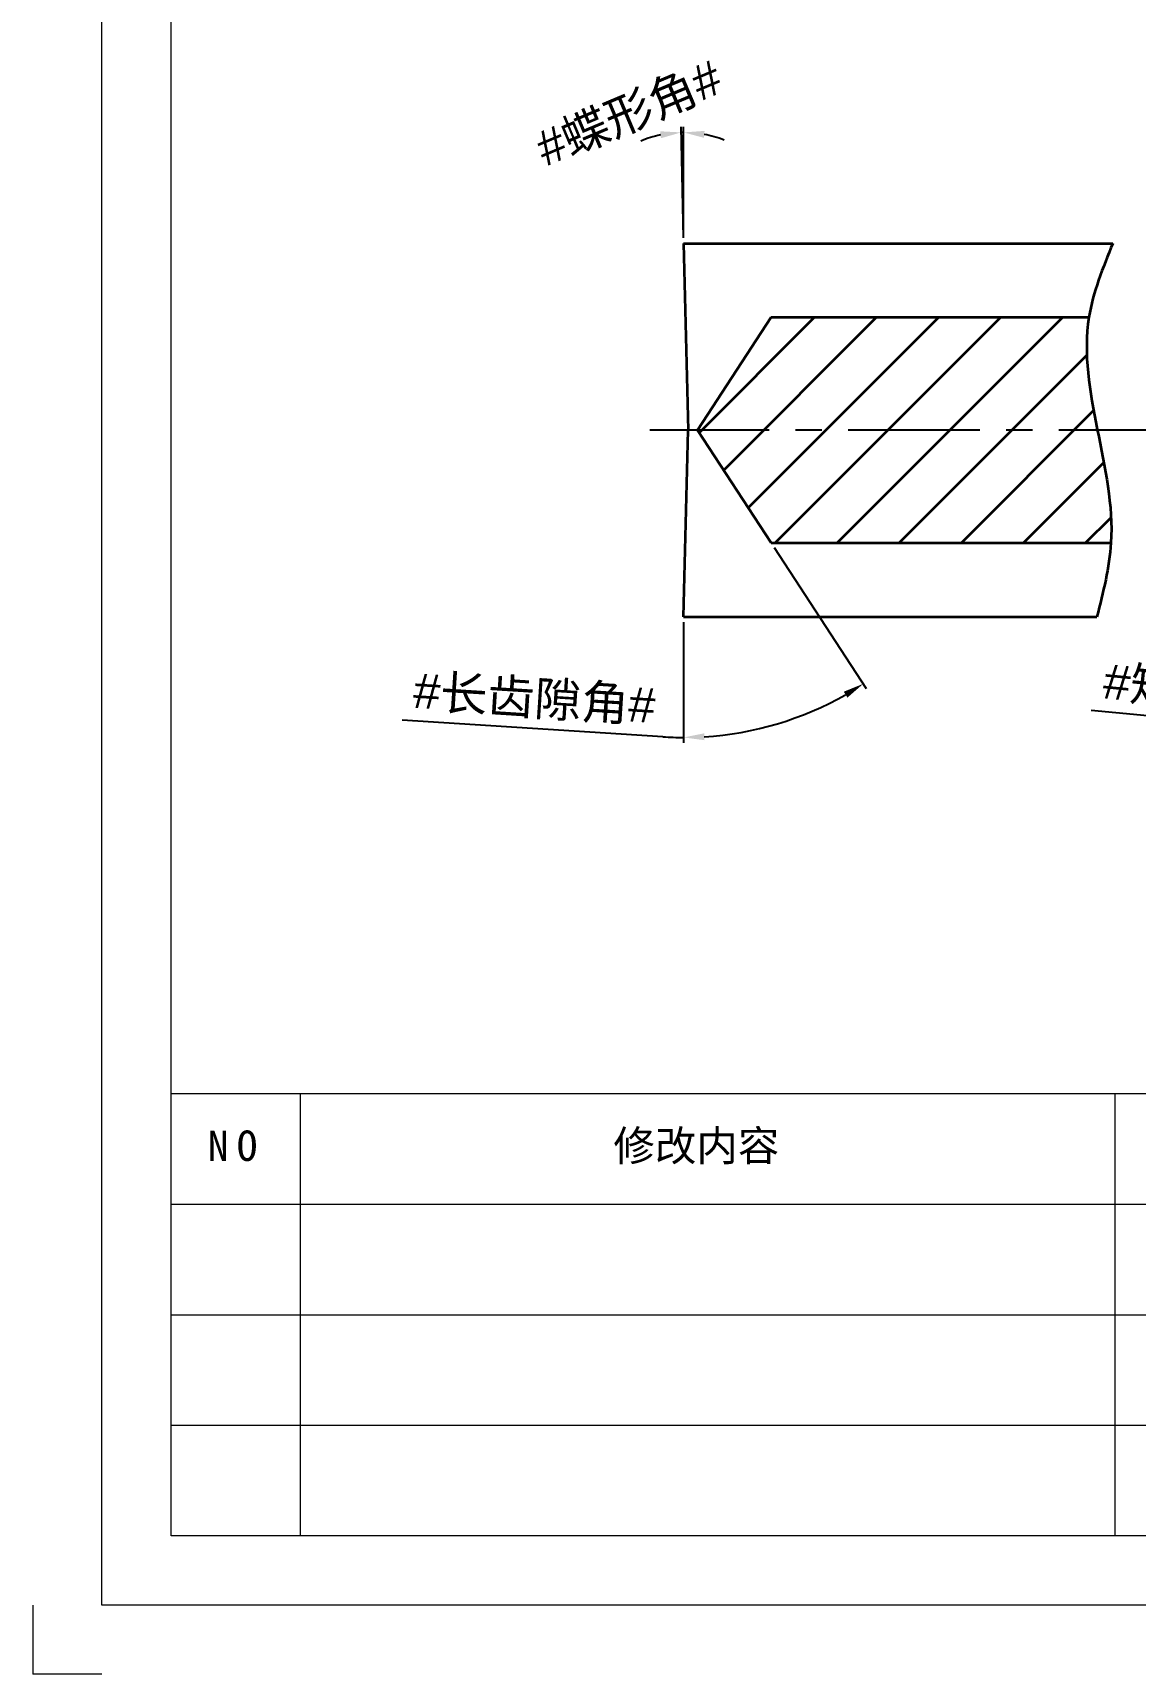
# Model space of a CAD drawing. Header units: inches. Extents: x 0 to 297, y 0 to 210.
# Drawn here: x 0 to 79.7, y 0 to 118.7 of the extents above; entities that cross this region are included whole.
import ezdxf
from ezdxf.enums import TextEntityAlignment as Align

# ---------------------------------------------------------------- set-up
doc = ezdxf.new("R2010")
doc.units = ezdxf.units.IN
doc.header["$MEASUREMENT"] = 0
doc.linetypes.add('CENTER', pattern=[50.8, 31.75, -6.35, 6.35, -6.35])
doc.linetypes.add('JIS_09_08', pattern=[10.75, 8, -0.55, 0.55, -0.55, 0.55, -0.55])
for name, color, linetype in [('中心线', 2, 'JIS_09_08'), ('图框', 7, 'Continuous'), ('标注', 3, 'Continuous')]:
    doc.layers.add(name, color=color, linetype=linetype)
doc.layers.add('轮廓', color=4, linetype='Continuous', lineweight=35)
doc.styles.get("Standard").update_dxf_attribs({"font": 'arial.ttf'})
doc.styles.add('样式 1', font='simsunb.ttf')
doc.dimstyles.new('ISO-25-A', dxfattribs={"dimtxt": 2.5, "dimasz": 1.5, "dimexe": 0.4, "dimexo": 0.4, "dimgap": 0.4, "dimtad": 1, "dimdec": 3, "dimtxsty": 'Standard', "dimcen": 2.5, "dimclrd": 256, "dimclre": 256, "dimclrt": 256, "dimadec": 0, "dimazin": 0, "dimtfac": 1, "dimtdec": 3, "dimtmove": 0, "dimatfit": 3, "dimfxl": 1, "dimarcsym": 0})

# ---------------------------------------------------------------- blocks, each defined once
blk = doc.blocks.new('TYFrame_XT')
at = {"layer": '图框', "lineweight": 9}
for p, q in [((5, 5), (5, 205)), ((10, 10), (10, 200)), ((10, 26), (128.53, 26)), ((10, 18), (104.52, 18)), ((128.53, 10), (10, 10)), ((0, 5), (0, 0)), ((292, 5), (5, 5)), ((5, 0), (0, 0))]:
    blk.add_line(p, q, dxfattribs=at)
at = {"layer": '图框', "color": 0, "lineweight": 9}
for p, q in [((10, 42), (128.53, 42)), ((19.33, 42), (19.33, 10)), ((78.27, 42), (78.27, 10)), ((10, 34), (104.52, 34))]:
    blk.add_line(p, q, dxfattribs=at)
at = {"layer": '图框', "lineweight": 9, "char_height": 2.2, "width": 25.2709, "attachment_point": 1}
for s, insert in [('{\\fNSimSun|b0|i0|c134|p49;N\\H0.4x; \\H2.5x;O}', (12.66, 39.32)), ('{\\fSimSun|b0|i0|c134|p2;修改内容}', (42, 39.32))]:
    blk.add_mtext(s, dxfattribs=dict(at, insert=insert))
at = {"layer": '图框', "style": '样式 1'}
for tag, p in [('设计', (186.18, 37.5)), ('冷却', (222.23, 37.52)), ('涂层', (224.34, 31.44)), ('刀具名称', (254.7, 31.77)), ('审核', (186.14, 29.88)), ('厚度', (224.33, 27.78)), ('刀具材料', (222.45, 21.55)), ('规格型号', (265.45, 21.22)), ('日期', (186.42, 13.79)), ('被加工材料', (222.74, 13.91)), ('客户名称', (265.45, 13.31))]:
    blk.add_attdef(tag, text='', height=1.73, dxfattribs=at).set_placement(p, align=Align.MIDDLE_CENTER)
blk = doc.blocks.new('*D27')
at = {"layer": 'Defpoints', "color": 0, "transparency": 16777216}
for p in [(47.02, 111.51), (47.08, 103.48), (47.08, 103.48), (47.08, 101.25), (47.13, 101.25)]:
    blk.add_point(p, dxfattribs=at)
at = {"layer": '标注', "lineweight": -2, "transparency": 16777216}
for q in [(46.9, 111.91), (47.08, 111.91)]:
    blk.add_line((47.08, 103.88), q, dxfattribs=at)
for start, end in [(102.0018, 112.7191), (90, 91.2844), (68.5654, 79.2827)]:
    blk.add_arc((47.08, 103.48), 8.03, start, end, dxfattribs=at)
at = {"layer": '标注', "transparency": 16777216}
for points in [[(48.55, 111.12), (48.6, 111.62), (47.08, 111.51)], [(45.39, 111.59), (45.44, 111.09), (46.9, 111.51)]]:
    blk.add_solid(points, dxfattribs=at)
at = {"layer": '标注', "transparency": 16777216, "insert": (43.17, 112.78), "char_height": 2.5, "attachment_point": 5, "rotation": 22.8613}
blk.add_mtext('#蝶形角#', dxfattribs=at)
blk = doc.blocks.new('*D28')
at = {"layer": 'Defpoints', "color": 0, "transparency": 16777216}
for p in [(47.08, 91.5), (47.08, 91.5), (53.41, 81.82), (47.08, 76.48), (56.03, 69.5)]:
    blk.add_point(p, dxfattribs=at)
at = {"layer": '标注', "lineweight": -2, "transparency": 16777216}
for p, q in [((53.63, 81.49), (60.3, 71.29)), ((47.08, 76.08), (47.08, 67.35)), ((45.59, 67.8), (26.72, 68.99))]:
    blk.add_line(p, q, dxfattribs=at)
for start, end in [(273.6195, 299.5622), (266.3805, 270)]:
    blk.add_arc((47.08, 91.5), 23.75, start, end, dxfattribs=at)
at = {"layer": '标注', "transparency": 16777216}
for points in [[(58.67, 71.06), (58.93, 70.63), (60.08, 71.63)], [(48.59, 67.55), (48.58, 68.05), (47.08, 67.75)]]:
    blk.add_solid(points, dxfattribs=at)
at = {"layer": '标注', "transparency": 16777216, "insert": (36.28, 70.45), "char_height": 2.5, "attachment_point": 5, "rotation": 356.3805}
blk.add_mtext('#长齿隙角#', dxfattribs=at)
blk = doc.blocks.new('*D29')
at = {"layer": 'Defpoints', "color": 0, "transparency": 16777216}
for p in [(97.37, 88.21), (97.37, 88.21), (101.55, 81.82), (97.08, 76.48), (104.92, 69.2)]:
    blk.add_point(p, dxfattribs=at)
at = {"layer": '标注', "lineweight": -2, "transparency": 16777216}
for p, q in [((101.77, 81.49), (108.79, 70.76)), ((97.07, 76.08), (96.86, 67.37)), ((95.37, 67.86), (76.56, 69.71))]:
    blk.add_line(p, q, dxfattribs=at)
for start, end in [(272.787, 298.9874), (264.3805, 268.5838)]:
    blk.add_arc((97.37, 88.21), 20.45, start, end, dxfattribs=at)
at = {"layer": '标注', "transparency": 16777216}
for points in [[(107.16, 70.54), (107.41, 70.11), (108.57, 71.1)], [(98.37, 67.54), (98.37, 68.04), (96.87, 67.77)]]:
    blk.add_solid(points, dxfattribs=at)
at = {"layer": '标注', "transparency": 16777216, "insert": (86.17, 70.83), "char_height": 2.5, "attachment_point": 5, "rotation": 354.3805}
blk.add_mtext('#短齿隙角#', dxfattribs=at)

msp = doc.modelspace()

# ---------------------------------------------------------------- hatches: boundary and pattern name
at = {"layer": '轮廓'}
h = msp.add_hatch(dxfattribs=at)
h.set_pattern_fill('ANSI31', color=256)
h.set_pattern_definition([(45, (132.0507, -46.3787), (-2.245064, 2.245064), [])])
edge = h.paths.add_edge_path()
edge.add_spline(control_points=[(77.0174, 89.9826), (76.466, 92.743), (75.9745, 95.4866), (76.4034, 98.1426)], knot_values=[5.6125035, 5.6125035, 5.6125035, 5.6125035, 13.86193518, 13.86193518, 13.86193518, 13.86193518], degree=3, periodic=0)
edge.add_line((76.4034, 98.1426), (53.4183, 98.1426))
edge.add_line((53.4183, 98.1426), (48.0774, 89.9826))
edge.add_line((48.0774, 89.9826), (77.0174, 89.9826))
edge = h.paths.add_edge_path()
edge.add_line((48.0774, 89.9826), (53.4183, 81.8227))
edge.add_line((53.4183, 81.8227), (77.9975, 81.8227))
edge.add_spline(control_points=[(77.9975, 81.8227), (78.1651, 84.5135), (77.562, 87.2562), (77.0174, 89.9826)], knot_values=[13.86193518, 13.86193518, 13.86193518, 13.86193518, 22.01010898, 22.01010898, 22.01010898, 22.01010898], degree=3, periodic=0)
edge.add_line((77.0174, 89.9826), (48.0774, 89.9826))

# ---------------------------------------------------------------- linework, layer by layer
at = {"layer": '中心线', "linetype": 'CENTER', "ltscale": 0.3}
msp.add_line((83.7568, 89.9826), (44.6323, 89.9826), dxfattribs=at)
at = {"layer": '轮廓'}
for p, q in [((47.0815, 103.4826), (47.4137, 89.9826)), ((47.0842, 103.4826), (78.1308, 103.4826)), ((48.0774, 89.9826), (53.4183, 98.1426)), ((53.4183, 98.1426), (76.4034, 98.1426)), ((47.0815, 76.4826), (47.4137, 89.9826)), ((48.0774, 89.9826), (53.4183, 81.8227)), ((53.4183, 81.8227), (77.9975, 81.8227)), ((47.0843, 76.4826), (76.9757, 76.4826))]:
    msp.add_line(p, q, dxfattribs=at)
msp.add_open_spline([(78.1308, 103.4826), (77.413, 101.7161), (74.5979, 94.7886), (79.258, 85.3724), (77.4307, 78.2549), (76.9757, 76.4826)], degree=3, knots=[0, 0, 0, 0, 5.6125035, 22.01010898, 27.4471155, 27.4471155, 27.4471155, 27.4471155], dxfattribs=at)

# ---------------------------------------------------------------- block references
at = {"color": 0}
msp.add_blockref('TYFrame_XT', (0, 0), dxfattribs=at)

# ---------------------------------------------------------------- dimensions: what is measured, and where the dimension line sits
at = {"layer": '标注'}
dim = msp.add_angular_dim_2l(base=(47.0243, 111.5132), line1=((47.0843, 103.4826), (47.0843, 101.2526)), line2=((47.0843, 103.4826), (47.1343, 101.2526)), text='#蝶形角#', dimstyle='ISO-25-A', dxfattribs=at)
dim.commit()
dim.dimension.update_dxf_attribs({"geometry": '*D27', "text_midpoint": (43.9643, 110.8826), "dimtype": 162})
for base, line1, line2, text, picture, middle in [((56.0273, 69.5019), ((47.0843, 91.5026), (53.4143, 81.8226)), ((47.0843, 91.5026), (47.0843, 76.4826)), '#长齿隙角#', '*D28', (36.2805, 70.4488)), ((104.9213, 69.2044), ((97.3743, 88.2126), (101.5543, 81.8226)), ((97.3743, 88.2126), (97.0843, 76.4826)), '#短齿隙角#', '*D29', (86.1652, 70.83))]:
    dim = msp.add_angular_dim_2l(base=base, line1=line1, line2=line2, text=text, dimstyle='ISO-25-A', dxfattribs=at)
    dim.commit()
    dim.dimension.update_dxf_attribs({"geometry": picture, "text_midpoint": middle})

doc.saveas('drawing.dxf')
